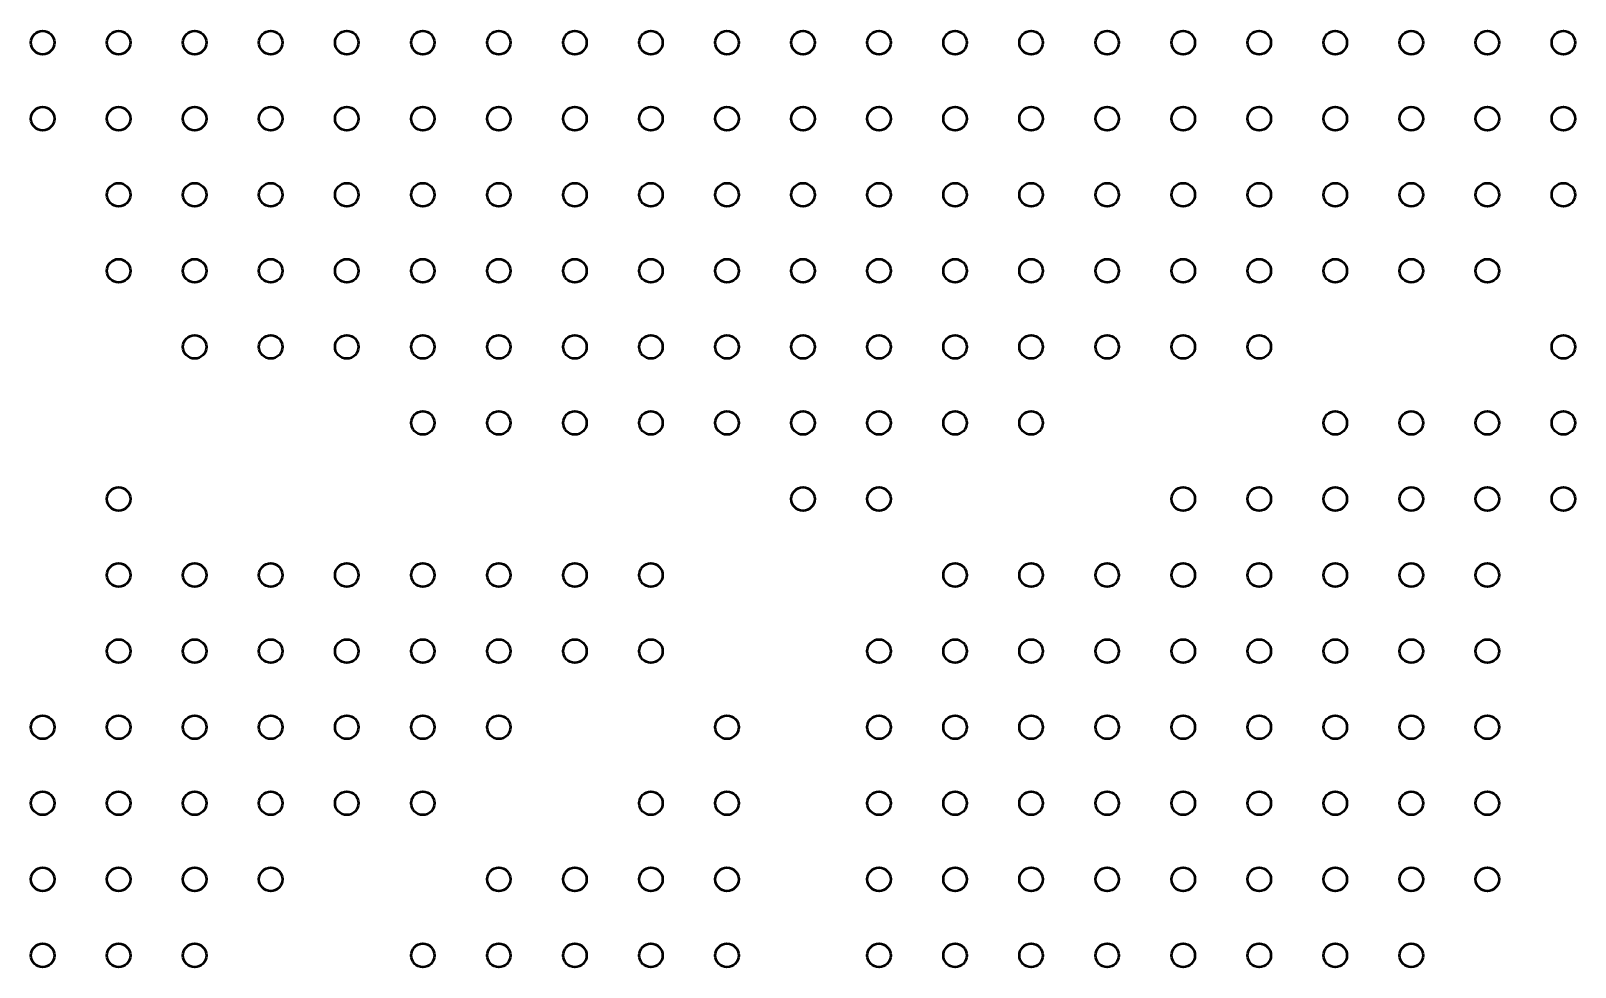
# Model space of a CAD drawing. Header units: inches. Extents: x 17 to 31, y 2 to 10.
# Drawn here: x 20.354 to 23.552, y 3.935 to 5.874 of the extents above; entities that cross this region are included whole.
import ezdxf

# ---------------------------------------------------------------- set-up
doc = ezdxf.new("R2010")
doc.units = ezdxf.units.IN
doc.header["$MEASUREMENT"] = 0
doc.layers.add('Visible', color=7, linetype='Continuous', lineweight=0)

# ---------------------------------------------------------------- blocks, each defined once
blk = doc.blocks.new('Block_615')
at = {"layer": 'Visible', "color": 7, "lineweight": 50}
blk.add_circle((20.378, 3.9597), 0.0243, dxfattribs=at)
blk = doc.blocks.new('Block_616')
at = {"layer": 'Visible', "color": 7, "lineweight": 50}
blk.add_circle((20.378, 4.1172), 0.0243, dxfattribs=at)
blk = doc.blocks.new('Block_617')
at = {"layer": 'Visible', "color": 7, "lineweight": 50}
blk.add_circle((20.378, 4.2747), 0.0243, dxfattribs=at)
blk = doc.blocks.new('Block_618')
at = {"layer": 'Visible', "color": 7, "lineweight": 50}
blk.add_circle((20.378, 4.4321), 0.0243, dxfattribs=at)
blk = doc.blocks.new('Block_619')
at = {"layer": 'Visible', "color": 7, "lineweight": 50}
blk.add_circle((20.378, 5.692), 0.0243, dxfattribs=at)
blk = doc.blocks.new('Block_620')
at = {"layer": 'Visible', "color": 7, "lineweight": 50}
blk.add_circle((20.378, 5.8495), 0.0243, dxfattribs=at)
blk = doc.blocks.new('Block_653')
at = {"layer": 'Visible', "color": 7, "lineweight": 50}
blk.add_circle((20.5354, 3.9597), 0.0243, dxfattribs=at)
blk = doc.blocks.new('Block_654')
at = {"layer": 'Visible', "color": 7, "lineweight": 50}
blk.add_circle((20.5354, 4.1172), 0.0243, dxfattribs=at)
blk = doc.blocks.new('Block_655')
at = {"layer": 'Visible', "color": 7, "lineweight": 50}
blk.add_circle((20.5354, 4.2747), 0.0243, dxfattribs=at)
blk = doc.blocks.new('Block_656')
at = {"layer": 'Visible', "color": 7, "lineweight": 50}
blk.add_circle((20.5354, 4.4321), 0.0243, dxfattribs=at)
blk = doc.blocks.new('Block_657')
at = {"layer": 'Visible', "color": 7, "lineweight": 50}
blk.add_circle((20.5354, 4.5896), 0.0243, dxfattribs=at)
blk = doc.blocks.new('Block_658')
at = {"layer": 'Visible', "color": 7, "lineweight": 50}
blk.add_circle((20.5354, 4.7471), 0.0243, dxfattribs=at)
blk = doc.blocks.new('Block_659')
at = {"layer": 'Visible', "color": 7, "lineweight": 50}
blk.add_circle((20.5354, 4.9046), 0.0243, dxfattribs=at)
blk = doc.blocks.new('Block_660')
at = {"layer": 'Visible', "color": 7, "lineweight": 50}
blk.add_circle((20.5354, 5.377), 0.0243, dxfattribs=at)
blk = doc.blocks.new('Block_661')
at = {"layer": 'Visible', "color": 7, "lineweight": 50}
blk.add_circle((20.5354, 5.5345), 0.0243, dxfattribs=at)
blk = doc.blocks.new('Block_662')
at = {"layer": 'Visible', "color": 7, "lineweight": 50}
blk.add_circle((20.5354, 5.692), 0.0243, dxfattribs=at)
blk = doc.blocks.new('Block_663')
at = {"layer": 'Visible', "color": 7, "lineweight": 50}
blk.add_circle((20.5354, 5.8495), 0.0243, dxfattribs=at)
blk = doc.blocks.new('Block_696')
at = {"layer": 'Visible', "color": 7, "lineweight": 50}
blk.add_circle((20.6929, 3.9597), 0.0243, dxfattribs=at)
blk = doc.blocks.new('Block_697')
at = {"layer": 'Visible', "color": 7, "lineweight": 50}
blk.add_circle((20.6929, 4.1172), 0.0243, dxfattribs=at)
blk = doc.blocks.new('Block_698')
at = {"layer": 'Visible', "color": 7, "lineweight": 50}
blk.add_circle((20.6929, 4.2747), 0.0243, dxfattribs=at)
blk = doc.blocks.new('Block_699')
at = {"layer": 'Visible', "color": 7, "lineweight": 50}
blk.add_circle((20.6929, 4.4321), 0.0243, dxfattribs=at)
blk = doc.blocks.new('Block_700')
at = {"layer": 'Visible', "color": 7, "lineweight": 50}
blk.add_circle((20.6929, 4.5896), 0.0243, dxfattribs=at)
blk = doc.blocks.new('Block_701')
at = {"layer": 'Visible', "color": 7, "lineweight": 50}
blk.add_circle((20.6929, 4.7471), 0.0243, dxfattribs=at)
blk = doc.blocks.new('Block_702')
at = {"layer": 'Visible', "color": 7, "lineweight": 50}
blk.add_circle((20.6929, 5.2195), 0.0243, dxfattribs=at)
blk = doc.blocks.new('Block_703')
at = {"layer": 'Visible', "color": 7, "lineweight": 50}
blk.add_circle((20.6929, 5.377), 0.0243, dxfattribs=at)
blk = doc.blocks.new('Block_704')
at = {"layer": 'Visible', "color": 7, "lineweight": 50}
blk.add_circle((20.6929, 5.5345), 0.0243, dxfattribs=at)
blk = doc.blocks.new('Block_705')
at = {"layer": 'Visible', "color": 7, "lineweight": 50}
blk.add_circle((20.6929, 5.692), 0.0243, dxfattribs=at)
blk = doc.blocks.new('Block_706')
at = {"layer": 'Visible', "color": 7, "lineweight": 50}
blk.add_circle((20.6929, 5.8495), 0.0243, dxfattribs=at)
blk = doc.blocks.new('Block_740')
at = {"layer": 'Visible', "color": 7, "lineweight": 50}
blk.add_circle((20.8504, 4.1172), 0.0243, dxfattribs=at)
blk = doc.blocks.new('Block_741')
at = {"layer": 'Visible', "color": 7, "lineweight": 50}
blk.add_circle((20.8504, 4.2747), 0.0243, dxfattribs=at)
blk = doc.blocks.new('Block_742')
at = {"layer": 'Visible', "color": 7, "lineweight": 50}
blk.add_circle((20.8504, 4.4321), 0.0243, dxfattribs=at)
blk = doc.blocks.new('Block_743')
at = {"layer": 'Visible', "color": 7, "lineweight": 50}
blk.add_circle((20.8504, 4.5896), 0.0243, dxfattribs=at)
blk = doc.blocks.new('Block_744')
at = {"layer": 'Visible', "color": 7, "lineweight": 50}
blk.add_circle((20.8504, 4.7471), 0.0243, dxfattribs=at)
blk = doc.blocks.new('Block_745')
at = {"layer": 'Visible', "color": 7, "lineweight": 50}
blk.add_circle((20.8504, 5.2195), 0.0243, dxfattribs=at)
blk = doc.blocks.new('Block_746')
at = {"layer": 'Visible', "color": 7, "lineweight": 50}
blk.add_circle((20.8504, 5.377), 0.0243, dxfattribs=at)
blk = doc.blocks.new('Block_747')
at = {"layer": 'Visible', "color": 7, "lineweight": 50}
blk.add_circle((20.8504, 5.5345), 0.0243, dxfattribs=at)
blk = doc.blocks.new('Block_748')
at = {"layer": 'Visible', "color": 7, "lineweight": 50}
blk.add_circle((20.8504, 5.692), 0.0243, dxfattribs=at)
blk = doc.blocks.new('Block_749')
at = {"layer": 'Visible', "color": 7, "lineweight": 50}
blk.add_circle((20.8504, 5.8495), 0.0243, dxfattribs=at)
blk = doc.blocks.new('Block_777')
at = {"layer": 'Visible', "color": 7, "lineweight": 50}
blk.add_circle((21.0079, 4.2747), 0.0243, dxfattribs=at)
blk = doc.blocks.new('Block_778')
at = {"layer": 'Visible', "color": 7, "lineweight": 50}
blk.add_circle((21.0079, 4.4321), 0.0243, dxfattribs=at)
blk = doc.blocks.new('Block_779')
at = {"layer": 'Visible', "color": 7, "lineweight": 50}
blk.add_circle((21.0079, 4.5896), 0.0243, dxfattribs=at)
blk = doc.blocks.new('Block_780')
at = {"layer": 'Visible', "color": 7, "lineweight": 50}
blk.add_circle((21.0079, 4.7471), 0.0243, dxfattribs=at)
blk = doc.blocks.new('Block_781')
at = {"layer": 'Visible', "color": 7, "lineweight": 50}
blk.add_circle((21.0079, 5.2195), 0.0243, dxfattribs=at)
blk = doc.blocks.new('Block_782')
at = {"layer": 'Visible', "color": 7, "lineweight": 50}
blk.add_circle((21.0079, 5.377), 0.0243, dxfattribs=at)
blk = doc.blocks.new('Block_783')
at = {"layer": 'Visible', "color": 7, "lineweight": 50}
blk.add_circle((21.0079, 5.5345), 0.0243, dxfattribs=at)
blk = doc.blocks.new('Block_784')
at = {"layer": 'Visible', "color": 7, "lineweight": 50}
blk.add_circle((21.0079, 5.692), 0.0243, dxfattribs=at)
blk = doc.blocks.new('Block_785')
at = {"layer": 'Visible', "color": 7, "lineweight": 50}
blk.add_circle((21.0079, 5.8495), 0.0243, dxfattribs=at)
blk = doc.blocks.new('Block_808')
at = {"layer": 'Visible', "color": 7, "lineweight": 50}
blk.add_circle((21.1654, 3.9597), 0.0243, dxfattribs=at)
blk = doc.blocks.new('Block_809')
at = {"layer": 'Visible', "color": 7, "lineweight": 50}
blk.add_circle((21.1654, 4.2747), 0.0243, dxfattribs=at)
blk = doc.blocks.new('Block_810')
at = {"layer": 'Visible', "color": 7, "lineweight": 50}
blk.add_circle((21.1654, 4.4321), 0.0243, dxfattribs=at)
blk = doc.blocks.new('Block_811')
at = {"layer": 'Visible', "color": 7, "lineweight": 50}
blk.add_circle((21.1654, 4.5896), 0.0243, dxfattribs=at)
blk = doc.blocks.new('Block_812')
at = {"layer": 'Visible', "color": 7, "lineweight": 50}
blk.add_circle((21.1654, 4.7471), 0.0243, dxfattribs=at)
blk = doc.blocks.new('Block_813')
at = {"layer": 'Visible', "color": 7, "lineweight": 50}
blk.add_circle((21.1654, 5.0621), 0.0243, dxfattribs=at)
blk = doc.blocks.new('Block_814')
at = {"layer": 'Visible', "color": 7, "lineweight": 50}
blk.add_circle((21.1654, 5.2195), 0.0243, dxfattribs=at)
blk = doc.blocks.new('Block_815')
at = {"layer": 'Visible', "color": 7, "lineweight": 50}
blk.add_circle((21.1654, 5.377), 0.0243, dxfattribs=at)
blk = doc.blocks.new('Block_816')
at = {"layer": 'Visible', "color": 7, "lineweight": 50}
blk.add_circle((21.1654, 5.5345), 0.0243, dxfattribs=at)
blk = doc.blocks.new('Block_817')
at = {"layer": 'Visible', "color": 7, "lineweight": 50}
blk.add_circle((21.1654, 5.692), 0.0243, dxfattribs=at)
blk = doc.blocks.new('Block_818')
at = {"layer": 'Visible', "color": 7, "lineweight": 50}
blk.add_circle((21.1654, 5.8495), 0.0243, dxfattribs=at)
blk = doc.blocks.new('Block_853')
at = {"layer": 'Visible', "color": 7, "lineweight": 50}
blk.add_circle((21.3228, 3.9597), 0.0243, dxfattribs=at)
blk = doc.blocks.new('Block_854')
at = {"layer": 'Visible', "color": 7, "lineweight": 50}
blk.add_circle((21.3228, 4.1172), 0.0243, dxfattribs=at)
blk = doc.blocks.new('Block_855')
at = {"layer": 'Visible', "color": 7, "lineweight": 50}
blk.add_circle((21.3228, 4.4321), 0.0243, dxfattribs=at)
blk = doc.blocks.new('Block_856')
at = {"layer": 'Visible', "color": 7, "lineweight": 50}
blk.add_circle((21.3228, 4.5896), 0.0243, dxfattribs=at)
blk = doc.blocks.new('Block_857')
at = {"layer": 'Visible', "color": 7, "lineweight": 50}
blk.add_circle((21.3228, 4.7471), 0.0243, dxfattribs=at)
blk = doc.blocks.new('Block_858')
at = {"layer": 'Visible', "color": 7, "lineweight": 50}
blk.add_circle((21.3228, 5.0621), 0.0243, dxfattribs=at)
blk = doc.blocks.new('Block_859')
at = {"layer": 'Visible', "color": 7, "lineweight": 50}
blk.add_circle((21.3228, 5.2195), 0.0243, dxfattribs=at)
blk = doc.blocks.new('Block_860')
at = {"layer": 'Visible', "color": 7, "lineweight": 50}
blk.add_circle((21.3228, 5.377), 0.0243, dxfattribs=at)
blk = doc.blocks.new('Block_861')
at = {"layer": 'Visible', "color": 7, "lineweight": 50}
blk.add_circle((21.3228, 5.5345), 0.0243, dxfattribs=at)
blk = doc.blocks.new('Block_862')
at = {"layer": 'Visible', "color": 7, "lineweight": 50}
blk.add_circle((21.3228, 5.692), 0.0243, dxfattribs=at)
blk = doc.blocks.new('Block_863')
at = {"layer": 'Visible', "color": 7, "lineweight": 50}
blk.add_circle((21.3228, 5.8495), 0.0243, dxfattribs=at)
blk = doc.blocks.new('Block_899')
at = {"layer": 'Visible', "color": 7, "lineweight": 50}
blk.add_circle((21.4803, 3.9597), 0.0243, dxfattribs=at)
blk = doc.blocks.new('Block_900')
at = {"layer": 'Visible', "color": 7, "lineweight": 50}
blk.add_circle((21.4803, 4.1172), 0.0243, dxfattribs=at)
blk = doc.blocks.new('Block_901')
at = {"layer": 'Visible', "color": 7, "lineweight": 50}
blk.add_circle((21.4803, 4.5896), 0.0243, dxfattribs=at)
blk = doc.blocks.new('Block_902')
at = {"layer": 'Visible', "color": 7, "lineweight": 50}
blk.add_circle((21.4803, 4.7471), 0.0243, dxfattribs=at)
blk = doc.blocks.new('Block_903')
at = {"layer": 'Visible', "color": 7, "lineweight": 50}
blk.add_circle((21.4803, 5.0621), 0.0243, dxfattribs=at)
blk = doc.blocks.new('Block_904')
at = {"layer": 'Visible', "color": 7, "lineweight": 50}
blk.add_circle((21.4803, 5.2195), 0.0243, dxfattribs=at)
blk = doc.blocks.new('Block_905')
at = {"layer": 'Visible', "color": 7, "lineweight": 50}
blk.add_circle((21.4803, 5.377), 0.0243, dxfattribs=at)
blk = doc.blocks.new('Block_906')
at = {"layer": 'Visible', "color": 7, "lineweight": 50}
blk.add_circle((21.4803, 5.5345), 0.0243, dxfattribs=at)
blk = doc.blocks.new('Block_907')
at = {"layer": 'Visible', "color": 7, "lineweight": 50}
blk.add_circle((21.4803, 5.692), 0.0243, dxfattribs=at)
blk = doc.blocks.new('Block_908')
at = {"layer": 'Visible', "color": 7, "lineweight": 50}
blk.add_circle((21.4803, 5.8495), 0.0243, dxfattribs=at)
blk = doc.blocks.new('Block_944')
at = {"layer": 'Visible', "color": 7, "lineweight": 50}
blk.add_circle((21.6378, 3.9597), 0.0243, dxfattribs=at)
blk = doc.blocks.new('Block_945')
at = {"layer": 'Visible', "color": 7, "lineweight": 50}
blk.add_circle((21.6378, 4.1172), 0.0243, dxfattribs=at)
blk = doc.blocks.new('Block_946')
at = {"layer": 'Visible', "color": 7, "lineweight": 50}
blk.add_circle((21.6378, 4.2747), 0.0243, dxfattribs=at)
blk = doc.blocks.new('Block_947')
at = {"layer": 'Visible', "color": 7, "lineweight": 50}
blk.add_circle((21.6378, 4.5896), 0.0243, dxfattribs=at)
blk = doc.blocks.new('Block_948')
at = {"layer": 'Visible', "color": 7, "lineweight": 50}
blk.add_circle((21.6378, 4.7471), 0.0243, dxfattribs=at)
blk = doc.blocks.new('Block_949')
at = {"layer": 'Visible', "color": 7, "lineweight": 50}
blk.add_circle((21.6378, 5.0621), 0.0243, dxfattribs=at)
blk = doc.blocks.new('Block_950')
at = {"layer": 'Visible', "color": 7, "lineweight": 50}
blk.add_circle((21.6378, 5.2195), 0.0243, dxfattribs=at)
blk = doc.blocks.new('Block_951')
at = {"layer": 'Visible', "color": 7, "lineweight": 50}
blk.add_circle((21.6378, 5.377), 0.0243, dxfattribs=at)
blk = doc.blocks.new('Block_952')
at = {"layer": 'Visible', "color": 7, "lineweight": 50}
blk.add_circle((21.6378, 5.5345), 0.0243, dxfattribs=at)
blk = doc.blocks.new('Block_953')
at = {"layer": 'Visible', "color": 7, "lineweight": 50}
blk.add_circle((21.6378, 5.692), 0.0243, dxfattribs=at)
blk = doc.blocks.new('Block_954')
at = {"layer": 'Visible', "color": 7, "lineweight": 50}
blk.add_circle((21.6378, 5.8495), 0.0243, dxfattribs=at)
blk = doc.blocks.new('Block_990')
at = {"layer": 'Visible', "color": 7, "lineweight": 50}
blk.add_circle((21.7953, 3.9597), 0.0243, dxfattribs=at)
blk = doc.blocks.new('Block_991')
at = {"layer": 'Visible', "color": 7, "lineweight": 50}
blk.add_circle((21.7953, 4.1172), 0.0243, dxfattribs=at)
blk = doc.blocks.new('Block_992')
at = {"layer": 'Visible', "color": 7, "lineweight": 50}
blk.add_circle((21.7953, 4.2747), 0.0243, dxfattribs=at)
blk = doc.blocks.new('Block_993')
at = {"layer": 'Visible', "color": 7, "lineweight": 50}
blk.add_circle((21.7953, 4.4321), 0.0243, dxfattribs=at)
blk = doc.blocks.new('Block_994')
at = {"layer": 'Visible', "color": 7, "lineweight": 50}
blk.add_circle((21.7953, 5.0621), 0.0243, dxfattribs=at)
blk = doc.blocks.new('Block_995')
at = {"layer": 'Visible', "color": 7, "lineweight": 50}
blk.add_circle((21.7953, 5.2195), 0.0243, dxfattribs=at)
blk = doc.blocks.new('Block_996')
at = {"layer": 'Visible', "color": 7, "lineweight": 50}
blk.add_circle((21.7953, 5.377), 0.0243, dxfattribs=at)
blk = doc.blocks.new('Block_997')
at = {"layer": 'Visible', "color": 7, "lineweight": 50}
blk.add_circle((21.7953, 5.5345), 0.0243, dxfattribs=at)
blk = doc.blocks.new('Block_998')
at = {"layer": 'Visible', "color": 7, "lineweight": 50}
blk.add_circle((21.7953, 5.692), 0.0243, dxfattribs=at)
blk = doc.blocks.new('Block_999')
at = {"layer": 'Visible', "color": 7, "lineweight": 50}
blk.add_circle((21.7953, 5.8495), 0.0243, dxfattribs=at)
blk = doc.blocks.new('Block_1024')
at = {"layer": 'Visible', "color": 7, "lineweight": 50}
blk.add_circle((21.9528, 4.9046), 0.0243, dxfattribs=at)
blk = doc.blocks.new('Block_1025')
at = {"layer": 'Visible', "color": 7, "lineweight": 50}
blk.add_circle((21.9528, 5.0621), 0.0243, dxfattribs=at)
blk = doc.blocks.new('Block_1026')
at = {"layer": 'Visible', "color": 7, "lineweight": 50}
blk.add_circle((21.9528, 5.2195), 0.0243, dxfattribs=at)
blk = doc.blocks.new('Block_1027')
at = {"layer": 'Visible', "color": 7, "lineweight": 50}
blk.add_circle((21.9528, 5.377), 0.0243, dxfattribs=at)
blk = doc.blocks.new('Block_1028')
at = {"layer": 'Visible', "color": 7, "lineweight": 50}
blk.add_circle((21.9528, 5.5345), 0.0243, dxfattribs=at)
blk = doc.blocks.new('Block_1029')
at = {"layer": 'Visible', "color": 7, "lineweight": 50}
blk.add_circle((21.9528, 5.692), 0.0243, dxfattribs=at)
blk = doc.blocks.new('Block_1030')
at = {"layer": 'Visible', "color": 7, "lineweight": 50}
blk.add_circle((21.9528, 5.8495), 0.0243, dxfattribs=at)
blk = doc.blocks.new('Block_1067')
at = {"layer": 'Visible', "color": 7, "lineweight": 50}
blk.add_circle((22.1102, 3.9597), 0.0243, dxfattribs=at)
blk = doc.blocks.new('Block_1068')
at = {"layer": 'Visible', "color": 7, "lineweight": 50}
blk.add_circle((22.1102, 4.1172), 0.0243, dxfattribs=at)
blk = doc.blocks.new('Block_1069')
at = {"layer": 'Visible', "color": 7, "lineweight": 50}
blk.add_circle((22.1102, 4.2747), 0.0243, dxfattribs=at)
blk = doc.blocks.new('Block_1070')
at = {"layer": 'Visible', "color": 7, "lineweight": 50}
blk.add_circle((22.1102, 4.4321), 0.0243, dxfattribs=at)
blk = doc.blocks.new('Block_1071')
at = {"layer": 'Visible', "color": 7, "lineweight": 50}
blk.add_circle((22.1102, 4.5896), 0.0243, dxfattribs=at)
blk = doc.blocks.new('Block_1072')
at = {"layer": 'Visible', "color": 7, "lineweight": 50}
blk.add_circle((22.1102, 4.9046), 0.0243, dxfattribs=at)
blk = doc.blocks.new('Block_1073')
at = {"layer": 'Visible', "color": 7, "lineweight": 50}
blk.add_circle((22.1102, 5.0621), 0.0243, dxfattribs=at)
blk = doc.blocks.new('Block_1074')
at = {"layer": 'Visible', "color": 7, "lineweight": 50}
blk.add_circle((22.1102, 5.2195), 0.0243, dxfattribs=at)
blk = doc.blocks.new('Block_1075')
at = {"layer": 'Visible', "color": 7, "lineweight": 50}
blk.add_circle((22.1102, 5.377), 0.0243, dxfattribs=at)
blk = doc.blocks.new('Block_1076')
at = {"layer": 'Visible', "color": 7, "lineweight": 50}
blk.add_circle((22.1102, 5.5345), 0.0243, dxfattribs=at)
blk = doc.blocks.new('Block_1077')
at = {"layer": 'Visible', "color": 7, "lineweight": 50}
blk.add_circle((22.1102, 5.692), 0.0243, dxfattribs=at)
blk = doc.blocks.new('Block_1078')
at = {"layer": 'Visible', "color": 7, "lineweight": 50}
blk.add_circle((22.1102, 5.8495), 0.0243, dxfattribs=at)
blk = doc.blocks.new('Block_1115')
at = {"layer": 'Visible', "color": 7, "lineweight": 50}
blk.add_circle((22.2677, 3.9597), 0.0243, dxfattribs=at)
blk = doc.blocks.new('Block_1116')
at = {"layer": 'Visible', "color": 7, "lineweight": 50}
blk.add_circle((22.2677, 4.1172), 0.0243, dxfattribs=at)
blk = doc.blocks.new('Block_1117')
at = {"layer": 'Visible', "color": 7, "lineweight": 50}
blk.add_circle((22.2677, 4.2747), 0.0243, dxfattribs=at)
blk = doc.blocks.new('Block_1118')
at = {"layer": 'Visible', "color": 7, "lineweight": 50}
blk.add_circle((22.2677, 4.4321), 0.0243, dxfattribs=at)
blk = doc.blocks.new('Block_1119')
at = {"layer": 'Visible', "color": 7, "lineweight": 50}
blk.add_circle((22.2677, 4.5896), 0.0243, dxfattribs=at)
blk = doc.blocks.new('Block_1120')
at = {"layer": 'Visible', "color": 7, "lineweight": 50}
blk.add_circle((22.2677, 4.7471), 0.0243, dxfattribs=at)
blk = doc.blocks.new('Block_1121')
at = {"layer": 'Visible', "color": 7, "lineweight": 50}
blk.add_circle((22.2677, 5.0621), 0.0243, dxfattribs=at)
blk = doc.blocks.new('Block_1122')
at = {"layer": 'Visible', "color": 7, "lineweight": 50}
blk.add_circle((22.2677, 5.2195), 0.0243, dxfattribs=at)
blk = doc.blocks.new('Block_1123')
at = {"layer": 'Visible', "color": 7, "lineweight": 50}
blk.add_circle((22.2677, 5.377), 0.0243, dxfattribs=at)
blk = doc.blocks.new('Block_1124')
at = {"layer": 'Visible', "color": 7, "lineweight": 50}
blk.add_circle((22.2677, 5.5345), 0.0243, dxfattribs=at)
blk = doc.blocks.new('Block_1125')
at = {"layer": 'Visible', "color": 7, "lineweight": 50}
blk.add_circle((22.2677, 5.692), 0.0243, dxfattribs=at)
blk = doc.blocks.new('Block_1126')
at = {"layer": 'Visible', "color": 7, "lineweight": 50}
blk.add_circle((22.2677, 5.8495), 0.0243, dxfattribs=at)
blk = doc.blocks.new('Block_1163')
at = {"layer": 'Visible', "color": 7, "lineweight": 50}
blk.add_circle((22.4252, 3.9597), 0.0243, dxfattribs=at)
blk = doc.blocks.new('Block_1164')
at = {"layer": 'Visible', "color": 7, "lineweight": 50}
blk.add_circle((22.4252, 4.1172), 0.0243, dxfattribs=at)
blk = doc.blocks.new('Block_1165')
at = {"layer": 'Visible', "color": 7, "lineweight": 50}
blk.add_circle((22.4252, 4.2747), 0.0243, dxfattribs=at)
blk = doc.blocks.new('Block_1166')
at = {"layer": 'Visible', "color": 7, "lineweight": 50}
blk.add_circle((22.4252, 4.4321), 0.0243, dxfattribs=at)
blk = doc.blocks.new('Block_1167')
at = {"layer": 'Visible', "color": 7, "lineweight": 50}
blk.add_circle((22.4252, 4.5896), 0.0243, dxfattribs=at)
blk = doc.blocks.new('Block_1168')
at = {"layer": 'Visible', "color": 7, "lineweight": 50}
blk.add_circle((22.4252, 4.7471), 0.0243, dxfattribs=at)
blk = doc.blocks.new('Block_1169')
at = {"layer": 'Visible', "color": 7, "lineweight": 50}
blk.add_circle((22.4252, 5.0621), 0.0243, dxfattribs=at)
blk = doc.blocks.new('Block_1170')
at = {"layer": 'Visible', "color": 7, "lineweight": 50}
blk.add_circle((22.4252, 5.2195), 0.0243, dxfattribs=at)
blk = doc.blocks.new('Block_1171')
at = {"layer": 'Visible', "color": 7, "lineweight": 50}
blk.add_circle((22.4252, 5.377), 0.0243, dxfattribs=at)
blk = doc.blocks.new('Block_1172')
at = {"layer": 'Visible', "color": 7, "lineweight": 50}
blk.add_circle((22.4252, 5.5345), 0.0243, dxfattribs=at)
blk = doc.blocks.new('Block_1173')
at = {"layer": 'Visible', "color": 7, "lineweight": 50}
blk.add_circle((22.4252, 5.692), 0.0243, dxfattribs=at)
blk = doc.blocks.new('Block_1174')
at = {"layer": 'Visible', "color": 7, "lineweight": 50}
blk.add_circle((22.4252, 5.8495), 0.0243, dxfattribs=at)
blk = doc.blocks.new('Block_1211')
at = {"layer": 'Visible', "color": 7, "lineweight": 50}
blk.add_circle((22.5827, 3.9597), 0.0243, dxfattribs=at)
blk = doc.blocks.new('Block_1212')
at = {"layer": 'Visible', "color": 7, "lineweight": 50}
blk.add_circle((22.5827, 4.1172), 0.0243, dxfattribs=at)
blk = doc.blocks.new('Block_1213')
at = {"layer": 'Visible', "color": 7, "lineweight": 50}
blk.add_circle((22.5827, 4.2747), 0.0243, dxfattribs=at)
blk = doc.blocks.new('Block_1214')
at = {"layer": 'Visible', "color": 7, "lineweight": 50}
blk.add_circle((22.5827, 4.4321), 0.0243, dxfattribs=at)
blk = doc.blocks.new('Block_1215')
at = {"layer": 'Visible', "color": 7, "lineweight": 50}
blk.add_circle((22.5827, 4.5896), 0.0243, dxfattribs=at)
blk = doc.blocks.new('Block_1216')
at = {"layer": 'Visible', "color": 7, "lineweight": 50}
blk.add_circle((22.5827, 4.7471), 0.0243, dxfattribs=at)
blk = doc.blocks.new('Block_1217')
at = {"layer": 'Visible', "color": 7, "lineweight": 50}
blk.add_circle((22.5827, 5.2195), 0.0243, dxfattribs=at)
blk = doc.blocks.new('Block_1218')
at = {"layer": 'Visible', "color": 7, "lineweight": 50}
blk.add_circle((22.5827, 5.377), 0.0243, dxfattribs=at)
blk = doc.blocks.new('Block_1219')
at = {"layer": 'Visible', "color": 7, "lineweight": 50}
blk.add_circle((22.5827, 5.5345), 0.0243, dxfattribs=at)
blk = doc.blocks.new('Block_1220')
at = {"layer": 'Visible', "color": 7, "lineweight": 50}
blk.add_circle((22.5827, 5.692), 0.0243, dxfattribs=at)
blk = doc.blocks.new('Block_1221')
at = {"layer": 'Visible', "color": 7, "lineweight": 50}
blk.add_circle((22.5827, 5.8495), 0.0243, dxfattribs=at)
blk = doc.blocks.new('Block_1258')
at = {"layer": 'Visible', "color": 7, "lineweight": 50}
blk.add_circle((22.7402, 3.9597), 0.0243, dxfattribs=at)
blk = doc.blocks.new('Block_1259')
at = {"layer": 'Visible', "color": 7, "lineweight": 50}
blk.add_circle((22.7402, 4.1172), 0.0243, dxfattribs=at)
blk = doc.blocks.new('Block_1260')
at = {"layer": 'Visible', "color": 7, "lineweight": 50}
blk.add_circle((22.7402, 4.2747), 0.0243, dxfattribs=at)
blk = doc.blocks.new('Block_1261')
at = {"layer": 'Visible', "color": 7, "lineweight": 50}
blk.add_circle((22.7402, 4.4321), 0.0243, dxfattribs=at)
blk = doc.blocks.new('Block_1262')
at = {"layer": 'Visible', "color": 7, "lineweight": 50}
blk.add_circle((22.7402, 4.5896), 0.0243, dxfattribs=at)
blk = doc.blocks.new('Block_1263')
at = {"layer": 'Visible', "color": 7, "lineweight": 50}
blk.add_circle((22.7402, 4.7471), 0.0243, dxfattribs=at)
blk = doc.blocks.new('Block_1264')
at = {"layer": 'Visible', "color": 7, "lineweight": 50}
blk.add_circle((22.7402, 4.9046), 0.0243, dxfattribs=at)
blk = doc.blocks.new('Block_1265')
at = {"layer": 'Visible', "color": 7, "lineweight": 50}
blk.add_circle((22.7402, 5.2195), 0.0243, dxfattribs=at)
blk = doc.blocks.new('Block_1266')
at = {"layer": 'Visible', "color": 7, "lineweight": 50}
blk.add_circle((22.7402, 5.377), 0.0243, dxfattribs=at)
blk = doc.blocks.new('Block_1267')
at = {"layer": 'Visible', "color": 7, "lineweight": 50}
blk.add_circle((22.7402, 5.5345), 0.0243, dxfattribs=at)
blk = doc.blocks.new('Block_1268')
at = {"layer": 'Visible', "color": 7, "lineweight": 50}
blk.add_circle((22.7402, 5.692), 0.0243, dxfattribs=at)
blk = doc.blocks.new('Block_1269')
at = {"layer": 'Visible', "color": 7, "lineweight": 50}
blk.add_circle((22.7402, 5.8495), 0.0243, dxfattribs=at)
blk = doc.blocks.new('Block_1306')
at = {"layer": 'Visible', "color": 7, "lineweight": 50}
blk.add_circle((22.8976, 3.9597), 0.0243, dxfattribs=at)
blk = doc.blocks.new('Block_1307')
at = {"layer": 'Visible', "color": 7, "lineweight": 50}
blk.add_circle((22.8976, 4.1172), 0.0243, dxfattribs=at)
blk = doc.blocks.new('Block_1308')
at = {"layer": 'Visible', "color": 7, "lineweight": 50}
blk.add_circle((22.8976, 4.2747), 0.0243, dxfattribs=at)
blk = doc.blocks.new('Block_1309')
at = {"layer": 'Visible', "color": 7, "lineweight": 50}
blk.add_circle((22.8976, 4.4321), 0.0243, dxfattribs=at)
blk = doc.blocks.new('Block_1310')
at = {"layer": 'Visible', "color": 7, "lineweight": 50}
blk.add_circle((22.8976, 4.5896), 0.0243, dxfattribs=at)
blk = doc.blocks.new('Block_1311')
at = {"layer": 'Visible', "color": 7, "lineweight": 50}
blk.add_circle((22.8976, 4.7471), 0.0243, dxfattribs=at)
blk = doc.blocks.new('Block_1312')
at = {"layer": 'Visible', "color": 7, "lineweight": 50}
blk.add_circle((22.8976, 4.9046), 0.0243, dxfattribs=at)
blk = doc.blocks.new('Block_1313')
at = {"layer": 'Visible', "color": 7, "lineweight": 50}
blk.add_circle((22.8976, 5.2195), 0.0243, dxfattribs=at)
blk = doc.blocks.new('Block_1314')
at = {"layer": 'Visible', "color": 7, "lineweight": 50}
blk.add_circle((22.8976, 5.377), 0.0243, dxfattribs=at)
blk = doc.blocks.new('Block_1315')
at = {"layer": 'Visible', "color": 7, "lineweight": 50}
blk.add_circle((22.8976, 5.5345), 0.0243, dxfattribs=at)
blk = doc.blocks.new('Block_1316')
at = {"layer": 'Visible', "color": 7, "lineweight": 50}
blk.add_circle((22.8976, 5.692), 0.0243, dxfattribs=at)
blk = doc.blocks.new('Block_1317')
at = {"layer": 'Visible', "color": 7, "lineweight": 50}
blk.add_circle((22.8976, 5.8495), 0.0243, dxfattribs=at)
blk = doc.blocks.new('Block_1352')
at = {"layer": 'Visible', "color": 7, "lineweight": 50}
blk.add_circle((23.0551, 3.9597), 0.0243, dxfattribs=at)
blk = doc.blocks.new('Block_1353')
at = {"layer": 'Visible', "color": 7, "lineweight": 50}
blk.add_circle((23.0551, 4.1172), 0.0243, dxfattribs=at)
blk = doc.blocks.new('Block_1354')
at = {"layer": 'Visible', "color": 7, "lineweight": 50}
blk.add_circle((23.0551, 4.2747), 0.0243, dxfattribs=at)
blk = doc.blocks.new('Block_1355')
at = {"layer": 'Visible', "color": 7, "lineweight": 50}
blk.add_circle((23.0551, 4.4321), 0.0243, dxfattribs=at)
blk = doc.blocks.new('Block_1356')
at = {"layer": 'Visible', "color": 7, "lineweight": 50}
blk.add_circle((23.0551, 4.5896), 0.0243, dxfattribs=at)
blk = doc.blocks.new('Block_1357')
at = {"layer": 'Visible', "color": 7, "lineweight": 50}
blk.add_circle((23.0551, 4.7471), 0.0243, dxfattribs=at)
blk = doc.blocks.new('Block_1358')
at = {"layer": 'Visible', "color": 7, "lineweight": 50}
blk.add_circle((23.0551, 4.9046), 0.0243, dxfattribs=at)
blk = doc.blocks.new('Block_1359')
at = {"layer": 'Visible', "color": 7, "lineweight": 50}
blk.add_circle((23.0551, 5.0621), 0.0243, dxfattribs=at)
blk = doc.blocks.new('Block_1360')
at = {"layer": 'Visible', "color": 7, "lineweight": 50}
blk.add_circle((23.0551, 5.377), 0.0243, dxfattribs=at)
blk = doc.blocks.new('Block_1361')
at = {"layer": 'Visible', "color": 7, "lineweight": 50}
blk.add_circle((23.0551, 5.5345), 0.0243, dxfattribs=at)
blk = doc.blocks.new('Block_1362')
at = {"layer": 'Visible', "color": 7, "lineweight": 50}
blk.add_circle((23.0551, 5.692), 0.0243, dxfattribs=at)
blk = doc.blocks.new('Block_1363')
at = {"layer": 'Visible', "color": 7, "lineweight": 50}
blk.add_circle((23.0551, 5.8495), 0.0243, dxfattribs=at)
blk = doc.blocks.new('Block_1393')
at = {"layer": 'Visible', "color": 7, "lineweight": 50}
blk.add_circle((23.2126, 3.9597), 0.0243, dxfattribs=at)
blk = doc.blocks.new('Block_1394')
at = {"layer": 'Visible', "color": 7, "lineweight": 50}
blk.add_circle((23.2126, 4.1172), 0.0243, dxfattribs=at)
blk = doc.blocks.new('Block_1395')
at = {"layer": 'Visible', "color": 7, "lineweight": 50}
blk.add_circle((23.2126, 4.2747), 0.0243, dxfattribs=at)
blk = doc.blocks.new('Block_1396')
at = {"layer": 'Visible', "color": 7, "lineweight": 50}
blk.add_circle((23.2126, 4.4321), 0.0243, dxfattribs=at)
blk = doc.blocks.new('Block_1397')
at = {"layer": 'Visible', "color": 7, "lineweight": 50}
blk.add_circle((23.2126, 4.5896), 0.0243, dxfattribs=at)
blk = doc.blocks.new('Block_1398')
at = {"layer": 'Visible', "color": 7, "lineweight": 50}
blk.add_circle((23.2126, 4.7471), 0.0243, dxfattribs=at)
blk = doc.blocks.new('Block_1399')
at = {"layer": 'Visible', "color": 7, "lineweight": 50}
blk.add_circle((23.2126, 4.9046), 0.0243, dxfattribs=at)
blk = doc.blocks.new('Block_1400')
at = {"layer": 'Visible', "color": 7, "lineweight": 50}
blk.add_circle((23.2126, 5.0621), 0.0243, dxfattribs=at)
blk = doc.blocks.new('Block_1401')
at = {"layer": 'Visible', "color": 7, "lineweight": 50}
blk.add_circle((23.2126, 5.377), 0.0243, dxfattribs=at)
blk = doc.blocks.new('Block_1402')
at = {"layer": 'Visible', "color": 7, "lineweight": 50}
blk.add_circle((23.2126, 5.5345), 0.0243, dxfattribs=at)
blk = doc.blocks.new('Block_1403')
at = {"layer": 'Visible', "color": 7, "lineweight": 50}
blk.add_circle((23.2126, 5.692), 0.0243, dxfattribs=at)
blk = doc.blocks.new('Block_1404')
at = {"layer": 'Visible', "color": 7, "lineweight": 50}
blk.add_circle((23.2126, 5.8495), 0.0243, dxfattribs=at)
blk = doc.blocks.new('Block_1429')
at = {"layer": 'Visible', "color": 7, "lineweight": 50}
blk.add_circle((23.3701, 4.1172), 0.0243, dxfattribs=at)
blk = doc.blocks.new('Block_1430')
at = {"layer": 'Visible', "color": 7, "lineweight": 50}
blk.add_circle((23.3701, 4.2747), 0.0243, dxfattribs=at)
blk = doc.blocks.new('Block_1431')
at = {"layer": 'Visible', "color": 7, "lineweight": 50}
blk.add_circle((23.3701, 4.4321), 0.0243, dxfattribs=at)
blk = doc.blocks.new('Block_1432')
at = {"layer": 'Visible', "color": 7, "lineweight": 50}
blk.add_circle((23.3701, 4.5896), 0.0243, dxfattribs=at)
blk = doc.blocks.new('Block_1433')
at = {"layer": 'Visible', "color": 7, "lineweight": 50}
blk.add_circle((23.3701, 4.7471), 0.0243, dxfattribs=at)
blk = doc.blocks.new('Block_1434')
at = {"layer": 'Visible', "color": 7, "lineweight": 50}
blk.add_circle((23.3701, 4.9046), 0.0243, dxfattribs=at)
blk = doc.blocks.new('Block_1435')
at = {"layer": 'Visible', "color": 7, "lineweight": 50}
blk.add_circle((23.3701, 5.0621), 0.0243, dxfattribs=at)
blk = doc.blocks.new('Block_1436')
at = {"layer": 'Visible', "color": 7, "lineweight": 50}
blk.add_circle((23.3701, 5.377), 0.0243, dxfattribs=at)
blk = doc.blocks.new('Block_1437')
at = {"layer": 'Visible', "color": 7, "lineweight": 50}
blk.add_circle((23.3701, 5.5345), 0.0243, dxfattribs=at)
blk = doc.blocks.new('Block_1438')
at = {"layer": 'Visible', "color": 7, "lineweight": 50}
blk.add_circle((23.3701, 5.692), 0.0243, dxfattribs=at)
blk = doc.blocks.new('Block_1439')
at = {"layer": 'Visible', "color": 7, "lineweight": 50}
blk.add_circle((23.3701, 5.8495), 0.0243, dxfattribs=at)
blk = doc.blocks.new('Block_1464')
at = {"layer": 'Visible', "color": 7, "lineweight": 50}
blk.add_circle((23.5276, 4.9046), 0.0243, dxfattribs=at)
blk = doc.blocks.new('Block_1465')
at = {"layer": 'Visible', "color": 7, "lineweight": 50}
blk.add_circle((23.5276, 5.0621), 0.0243, dxfattribs=at)
blk = doc.blocks.new('Block_1466')
at = {"layer": 'Visible', "color": 7, "lineweight": 50}
blk.add_circle((23.5276, 5.2195), 0.0243, dxfattribs=at)
blk = doc.blocks.new('Block_1467')
at = {"layer": 'Visible', "color": 7, "lineweight": 50}
blk.add_circle((23.5276, 5.5345), 0.0243, dxfattribs=at)
blk = doc.blocks.new('Block_1468')
at = {"layer": 'Visible', "color": 7, "lineweight": 50}
blk.add_circle((23.5276, 5.692), 0.0243, dxfattribs=at)
blk = doc.blocks.new('Block_1469')
at = {"layer": 'Visible', "color": 7, "lineweight": 50}
blk.add_circle((23.5276, 5.8495), 0.0243, dxfattribs=at)

msp = doc.modelspace()

# ---------------------------------------------------------------- block references
at = {"layer": 'Visible'}
for name in ['Block_620', 'Block_663', 'Block_706', 'Block_749', 'Block_785', 'Block_818', 'Block_863', 'Block_908', 'Block_954', 'Block_999', 'Block_1030', 'Block_1078', 'Block_1126', 'Block_1174', 'Block_1221', 'Block_1269', 'Block_1317', 'Block_1363', 'Block_1404', 'Block_1439', 'Block_1469', 'Block_619', 'Block_662', 'Block_705', 'Block_748', 'Block_784', 'Block_817', 'Block_862', 'Block_907', 'Block_953', 'Block_998', 'Block_1029', 'Block_1077', 'Block_1125', 'Block_1173', 'Block_1220', 'Block_1268', 'Block_1316', 'Block_1362', 'Block_1403', 'Block_1438', 'Block_1468', 'Block_661', 'Block_704', 'Block_747', 'Block_783', 'Block_816', 'Block_861', 'Block_906', 'Block_952', 'Block_997', 'Block_1028', 'Block_1076', 'Block_1124', 'Block_1172', 'Block_1219', 'Block_1267', 'Block_1315', 'Block_1361', 'Block_1402', 'Block_1437', 'Block_1467', 'Block_660', 'Block_703', 'Block_746', 'Block_782', 'Block_815', 'Block_860', 'Block_905', 'Block_951', 'Block_996', 'Block_1027', 'Block_1075', 'Block_1123', 'Block_1171', 'Block_1218', 'Block_1266', 'Block_1314', 'Block_1360', 'Block_1401', 'Block_1436', 'Block_702', 'Block_745', 'Block_781', 'Block_814', 'Block_859', 'Block_904', 'Block_950', 'Block_995', 'Block_1026', 'Block_1074', 'Block_1122', 'Block_1170', 'Block_1217', 'Block_1265', 'Block_1313', 'Block_1466', 'Block_813', 'Block_858', 'Block_903', 'Block_949', 'Block_994', 'Block_1025', 'Block_1073', 'Block_1121', 'Block_1169', 'Block_1359', 'Block_1400', 'Block_1435', 'Block_1465', 'Block_659', 'Block_1024', 'Block_1072', 'Block_1264', 'Block_1312', 'Block_1358', 'Block_1399', 'Block_1434', 'Block_1464', 'Block_658', 'Block_701', 'Block_744', 'Block_780', 'Block_812', 'Block_857', 'Block_902', 'Block_948', 'Block_1120', 'Block_1168', 'Block_1216', 'Block_1263', 'Block_1311', 'Block_1357', 'Block_1398', 'Block_1433', 'Block_657', 'Block_700', 'Block_743', 'Block_779', 'Block_811', 'Block_856', 'Block_901', 'Block_947', 'Block_1071', 'Block_1119', 'Block_1167', 'Block_1215', 'Block_1262', 'Block_1310', 'Block_1356', 'Block_1397', 'Block_1432', 'Block_618', 'Block_656', 'Block_699', 'Block_742', 'Block_778', 'Block_810', 'Block_855', 'Block_993', 'Block_1070', 'Block_1118', 'Block_1166', 'Block_1214', 'Block_1261', 'Block_1309', 'Block_1355', 'Block_1396', 'Block_1431', 'Block_617', 'Block_655', 'Block_698', 'Block_741', 'Block_777', 'Block_809', 'Block_946', 'Block_992', 'Block_1069', 'Block_1117', 'Block_1165', 'Block_1213', 'Block_1260', 'Block_1308', 'Block_1354', 'Block_1395', 'Block_1430', 'Block_616', 'Block_654', 'Block_697', 'Block_740', 'Block_854', 'Block_900', 'Block_945', 'Block_991', 'Block_1068', 'Block_1116', 'Block_1164', 'Block_1212', 'Block_1259', 'Block_1307', 'Block_1353', 'Block_1394', 'Block_1429', 'Block_615', 'Block_653', 'Block_696', 'Block_808', 'Block_853', 'Block_899', 'Block_944', 'Block_990', 'Block_1067', 'Block_1115', 'Block_1163', 'Block_1211', 'Block_1258', 'Block_1306', 'Block_1352', 'Block_1393']:
    msp.add_blockref(name, (0, 0), dxfattribs=at)

doc.saveas('drawing.dxf')
